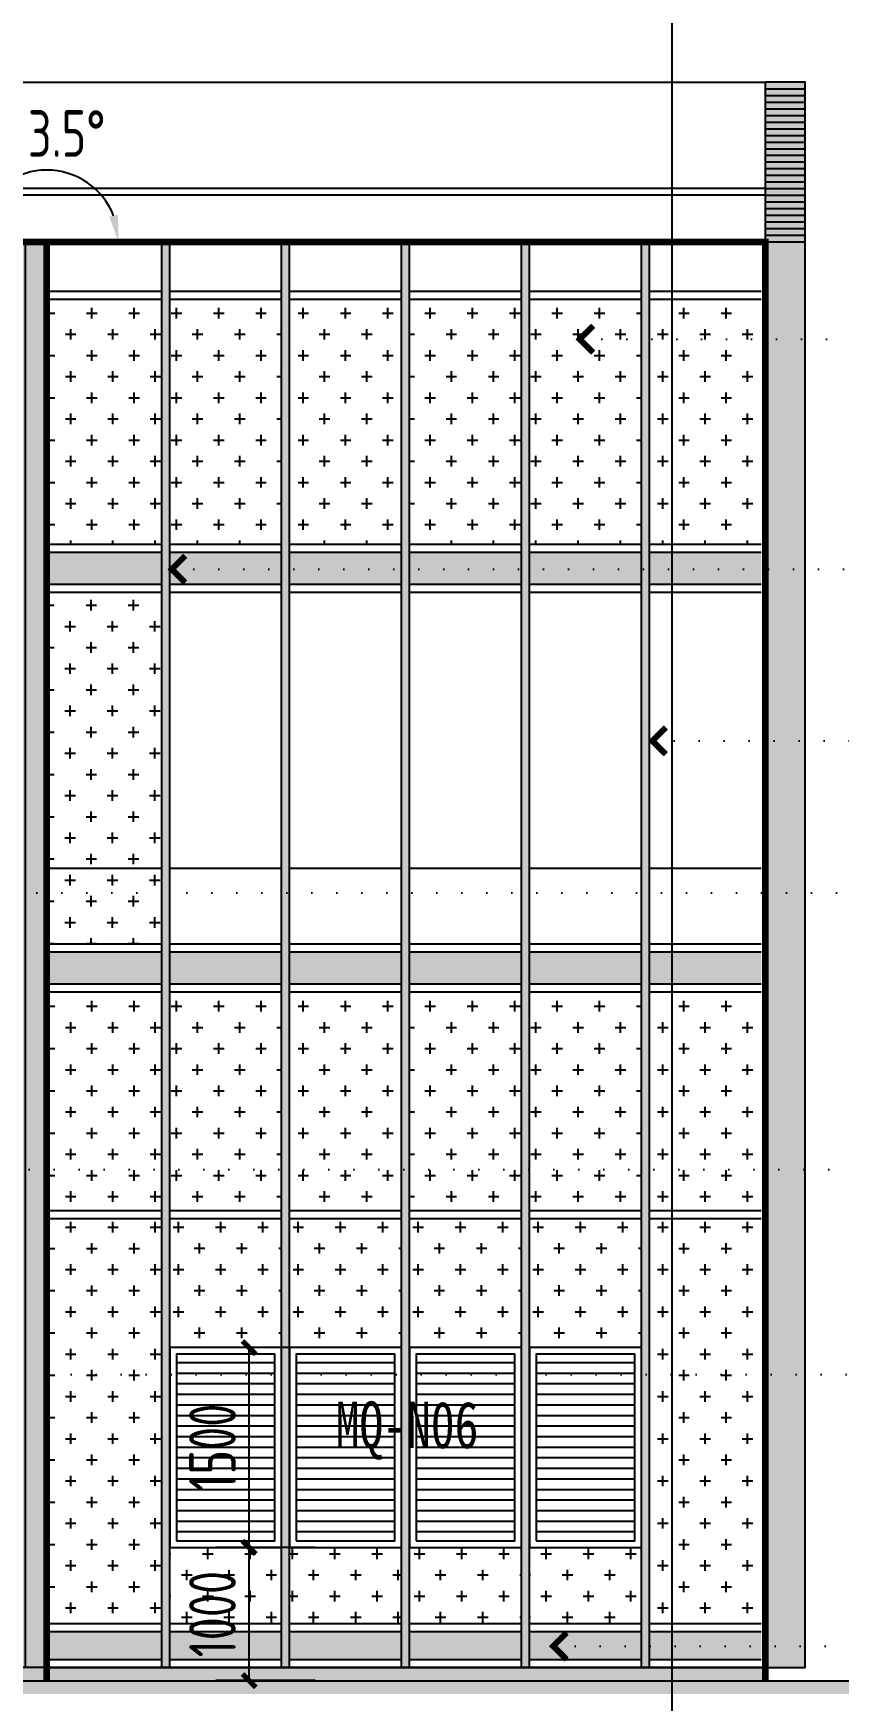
# Model space of a CAD drawing. Extents: x -280168 to 205214, y -148835 to -64913.
# Drawn here: x 53974 to 60020, y -139532 to -127016 of the extents above; entities that cross this region are included whole.
import ezdxf

# ---------------------------------------------------------------- set-up
doc = ezdxf.new("R2010")
doc.units = 0
doc.header["$LTSCALE"] = 1000
doc.header["$MEASUREMENT"] = 0
doc.linetypes.add('DOT2', pattern=[0.125, 0, -0.125])
for name, color, linetype in [('01-标注_尺寸', 124, 'Continuous'), ('01-标注_符号', 200, 'Continuous'), ('05-填充_156', 156, 'Continuous'), ('05-填充_18', 18, 'Continuous'), ('A-C_玻璃幕墙', 140, 'Continuous'), ('A-E_栏杆', 232, 'Continuous'), ('D-铝板', 181, 'Continuous'), ('E-立面轮廓', 241, 'Continuous')]:
    doc.layers.add(name, color=color, linetype=linetype)
doc.layers.add('04-不打印_辅助线', color=165, linetype='Continuous', plot=False)
doc.styles.add('_TCH_DIM_T3', font='ros1.shx', dxfattribs={"width": 0.85, "bigfont": 'jd.shx'})
doc.styles.add('logo-3', font='STXIHEI_0.TTF', dxfattribs={"width": 0.75})
doc.styles.get("Standard").update_dxf_attribs({"font": 'STXIHEI_0.TTF', "width": 0.75})
doc.dimstyles.new('_TCH_ARCH&&100', dxfattribs={"dimtxt": 350, "dimasz": 100, "dimexe": 250, "dimexo": 300, "dimgap": 100, "dimtad": 1, "dimdec": 0, "dimzin": 0, "dimdsep": 46, "dimtxsty": '_TCH_DIM_T3', "dimblk": 'ARCHTICK', "dimcen": 0.09, "dimclrt": 7, "dimazin": 2, "dimtfac": 1, "dimtdec": 0, "dimtix": 1, "dimtmove": 2, "dimatfit": 3, "dimfxl": 0, "dimtolj": 1, "dimtzin": 0, "dimarcsym": 0})
doc.dimstyles.new('_TCH_ARROW&&100', dxfattribs={"dimtxt": 350, "dimasz": 200, "dimexe": 250, "dimexo": 300, "dimgap": 100, "dimtad": 1, "dimdec": 0, "dimzin": 0, "dimdsep": 46, "dimtxsty": '_TCH_DIM_T3', "dimcen": 0.09, "dimclrt": 7, "dimazin": 2, "dimtfac": 1, "dimtdec": 0, "dimtix": 1, "dimtmove": 2, "dimatfit": 3, "dimfxl": 0, "dimtolj": 1, "dimtzin": 0, "dimarcsym": 0})
doc.dimstyles.new('副本 ISO-1', dxfattribs={"dimtxt": 2.5, "dimasz": 1.5, "dimexe": 1.25, "dimexo": 0.625, "dimtad": 1, "dimdec": 0, "dimtxsty": 'logo-3', "dimblk": 'ARCHTICK', "dimcen": 2.5, "dimdle": 1, "dimadec": 0, "dimazin": 0, "dimtfac": 1, "dimtdec": 0, "dimtix": 1, "dimtmove": 0, "dimatfit": 3, "dimldrblk": 'AR', "dimfxl": 0, "dimarcsym": 0})
pattern_1 = [(0, (-156128.72, 158502.89), (158.75, 158.75), [79.375, -238.125]), (90, (-156089.03, 158463.2), (-158.75, 158.75), [79.375, -238.125])]
pattern_2 = [(0, (0, 0), (158.75, 158.75), [79.375, -238.125]), (90, (39.69, -39.69), (-158.75, 158.75), [79.375, -238.125])]

# ---------------------------------------------------------------- blocks, each defined once
blk = doc.blocks.new('*U63')
at = {"layer": '05-填充_18', "const_width": 60}
blk.add_lwpolyline([(0, -2025), (0, 8675)], dxfattribs=at)
at = {"layer": 'D-铝板'}
for p, q in [((-30, -2025), (-30, 8675)), ((30, -2025), (30, 8675))]:
    blk.add_line(p, q, dxfattribs=at)
blk = doc.blocks.new('*U64')
at = {"layer": 'D-铝板', "color": 0, "linetype": 'ByBlock', "lineweight": -2, "transparency": 16777216}
for p in [(-3600, 0), (-2700, 0), (-1800, 0), (-900, 0), (0, 0)]:
    blk.add_blockref('*U63', p, dxfattribs=at)
blk = doc.blocks.new('*U69')
at = {"layer": 'A-C_玻璃幕墙'}
for p, q in [((-420, 30), (420, 30)), ((-420, -30), (420, -30))]:
    blk.add_line(p, q, dxfattribs=at)
blk = doc.blocks.new('*U70')
at = {"layer": 'A-C_玻璃幕墙', "color": 0, "linetype": 'ByBlock', "lineweight": -2, "transparency": 16777216}
for p in [(-4500, 0), (-3600, 0), (-2700, 0), (-1800, 0), (-900, 0), (0, 0)]:
    blk.add_blockref('*U69', p, dxfattribs=at)
blk = doc.blocks.new('*U75')
at = {"layer": 'A-C_玻璃幕墙'}
for p, q in [((-420, 30), (420, 30)), ((-420, -30), (420, -30))]:
    blk.add_line(p, q, dxfattribs=at)
blk = doc.blocks.new('*U76')
at = {"layer": 'A-C_玻璃幕墙', "color": 0, "linetype": 'ByBlock', "lineweight": -2, "transparency": 16777216}
for p in [(-4500, 0), (-3600, 0), (-2700, 0), (-1800, 0), (-900, 0), (0, 0)]:
    blk.add_blockref('*U75', p, dxfattribs=at)
blk = doc.blocks.new('*U77')
at = {"layer": 'A-C_玻璃幕墙'}
blk.add_line((-420, 0), (420, 0), dxfattribs=at)
blk = doc.blocks.new('*U78')
at = {"layer": 'A-C_玻璃幕墙', "color": 0, "linetype": 'ByBlock', "lineweight": -2, "transparency": 16777216}
for p in [(-4500, 0), (-3600, 0), (-2700, 0), (-1800, 0), (-900, 0), (0, 0)]:
    blk.add_blockref('*U77', p, dxfattribs=at)
blk = doc.blocks.new('*U79')
at = {"layer": 'A-C_玻璃幕墙'}
for p, q in [((-420, 30), (420, 30)), ((-420, -30), (420, -30))]:
    blk.add_line(p, q, dxfattribs=at)
blk = doc.blocks.new('*U80')
at = {"layer": 'A-C_玻璃幕墙', "color": 0, "linetype": 'ByBlock', "lineweight": -2, "transparency": 16777216}
for p in [(-4500, 0), (-3600, 0), (-2700, 0), (-1800, 0), (-900, 0), (0, 0)]:
    blk.add_blockref('*U79', p, dxfattribs=at)
blk = doc.blocks.new('*U81')
at = {"layer": 'A-C_玻璃幕墙'}
for p, q in [((-420, 30), (420, 30)), ((-420, -30), (420, -30))]:
    blk.add_line(p, q, dxfattribs=at)
blk = doc.blocks.new('*U82')
at = {"layer": 'A-C_玻璃幕墙', "color": 0, "linetype": 'ByBlock', "lineweight": -2, "transparency": 16777216}
for p in [(-4500, 0), (-3600, 0), (-2700, 0), (-1800, 0), (-900, 0), (0, 0)]:
    blk.add_blockref('*U81', p, dxfattribs=at)
blk = doc.blocks.new('*U83')
at = {"layer": 'A-C_玻璃幕墙'}
for p, q in [((-420, 30), (420, 30)), ((-420, -30), (420, -30))]:
    blk.add_line(p, q, dxfattribs=at)
blk = doc.blocks.new('*U84')
at = {"layer": 'A-C_玻璃幕墙', "color": 0, "linetype": 'ByBlock', "lineweight": -2, "transparency": 16777216}
for p in [(-4500, 0), (-3600, 0), (-2700, 0), (-1800, 0), (-900, 0), (0, 0)]:
    blk.add_blockref('*U83', p, dxfattribs=at)
blk = doc.blocks.new('*U71')
at = {"layer": 'A-C_玻璃幕墙'}
for p, q in [((-420, 30), (420, 30)), ((-420, -30), (420, -30))]:
    blk.add_line(p, q, dxfattribs=at)
blk = doc.blocks.new('*U72')
at = {"layer": 'A-C_玻璃幕墙', "color": 0, "linetype": 'ByBlock', "lineweight": -2, "transparency": 16777216}
for p in [(-4500, 0), (-3600, 0), (-2700, 0), (-1800, 0), (-900, 0), (0, 0)]:
    blk.add_blockref('*U71', p, dxfattribs=at)
blk = doc.blocks.new('*U73')
at = {"layer": 'A-C_玻璃幕墙'}
for p, q in [((-420, 30), (420, 30)), ((-420, -30), (420, -30))]:
    blk.add_line(p, q, dxfattribs=at)
blk = doc.blocks.new('*U74')
at = {"layer": 'A-C_玻璃幕墙', "color": 0, "linetype": 'ByBlock', "lineweight": -2, "transparency": 16777216}
for p in [(-4500, 0), (-3600, 0), (-2700, 0), (-1800, 0), (-900, 0), (0, 0)]:
    blk.add_blockref('*U73', p, dxfattribs=at)
blk = doc.blocks.new('*U89')
at = {"layer": '05-填充_18', "const_width": 240}
blk.add_lwpolyline([(-420, 0), (420, 0)], dxfattribs=at)
blk = doc.blocks.new('*U90')
at = {"layer": '05-填充_18', "color": 0, "linetype": 'ByBlock', "lineweight": -2, "transparency": 16777216}
for p in [(-4500, 0), (-3600, 0), (-2700, 0), (-1800, 0), (-900, 0), (0, 0)]:
    blk.add_blockref('*U89', p, dxfattribs=at)
blk = doc.blocks.new('*U91')
at = {"layer": '05-填充_18', "const_width": 240}
blk.add_lwpolyline([(-420, 0), (420, 0)], dxfattribs=at)
blk = doc.blocks.new('*U92')
at = {"layer": '05-填充_18', "color": 0, "linetype": 'ByBlock', "lineweight": -2, "transparency": 16777216}
for p in [(-4500, 0), (-3600, 0), (-2700, 0), (-1800, 0), (-900, 0), (0, 0)]:
    blk.add_blockref('*U91', p, dxfattribs=at)
blk = doc.blocks.new('*U87')
at = {"layer": '05-填充_156'}
h = blk.add_hatch(dxfattribs=at)
h.set_pattern_fill('CROSS', color=136, scale=100)
h.set_pattern_definition([(0, (-156128.72, 157902.89), (158.75, 158.75), [79.375, -238.125]), (90, (-156089.03, 157863.2), (-158.75, 158.75), [79.375, -238.125])])
h.paths.add_polyline_path([(-420, 920), (420, 920), (420, -920), (-420, -920)])
blk = doc.blocks.new('*U88')
at = {"color": 0, "linetype": 'ByBlock', "lineweight": -2, "transparency": 16777216}
for p in [(-4500, 0), (-3600, 0), (-2700, 0), (-1800, 0), (-900, 0), (0, 0)]:
    blk.add_blockref('*U87', p, dxfattribs=at)
blk = doc.blocks.new('*U93')
at = {"layer": '05-填充_156'}
h = blk.add_hatch(dxfattribs=at)
h.set_pattern_fill('CROSS', color=136, scale=100)
h.set_pattern_definition(pattern_1)
h.paths.add_polyline_path([(-420, 1520), (420, 1520), (420, -1520), (-420, -1520)])
blk = doc.blocks.new('*U94')
at = {"color": 0, "linetype": 'ByBlock', "lineweight": -2, "transparency": 16777216}
blk.add_blockref('*U93', (0, 0), dxfattribs=at)
blk = doc.blocks.new('*U85')
at = {"layer": '05-填充_18', "const_width": 210}
blk.add_lwpolyline([(-420, 30), (420, 30)], dxfattribs=at)
blk = doc.blocks.new('*U86')
at = {"color": 0, "linetype": 'ByBlock', "lineweight": -2, "transparency": 16777216}
for p in [(-4500, 0), (-3600, 0), (-2700, 0), (-1800, 0), (-900, 0), (0, 0)]:
    blk.add_blockref('*U85', p, dxfattribs=at)
blk = doc.blocks.new('*U95')
at = {"layer": '05-填充_156'}
h = blk.add_hatch(dxfattribs=at)
h.set_pattern_fill('CROSS', color=136, scale=100)
h.set_pattern_definition([(0, (-156128.72, 157462.89), (158.75, 158.75), [79.375, -238.125]), (90, (-156089.03, 157423.2), (-158.75, 158.75), [79.375, -238.125])])
h.paths.add_polyline_path([(-420, 1160), (420, 1160), (420, -480), (-420, -480)])
blk = doc.blocks.new('*U96')
at = {"color": 0, "linetype": 'ByBlock', "lineweight": -2, "transparency": 16777216}
for p in [(-4500, 0), (-3600, 0), (-2700, 0), (-1800, 0), (-900, 0), (0, 0)]:
    blk.add_blockref('*U95', p, dxfattribs=at)
blk = doc.blocks.new('*U103')
at = {"layer": '05-填充_18', "const_width": 210}
blk.add_lwpolyline([(0, -5350), (0, 5350)], dxfattribs=at)
at = {"layer": 'D-铝板'}
for points in [[(-105, -5350), (-105, 5350)], [(-55, -5350), (-55, 5350)], [(105, -5350), (105, 5350)]]:
    blk.add_lwpolyline(points, dxfattribs=at)
blk = doc.blocks.new('*U104')
at = {"color": 0, "linetype": 'ByBlock', "lineweight": -2, "transparency": 16777216}
blk.add_blockref('*U103', (0, 0), dxfattribs=at)
blk = doc.blocks.new('*U129')
at = {"layer": 'A-C_玻璃幕墙'}
for p, q in [((-420, 30), (420, 30)), ((-420, -30), (420, -30))]:
    blk.add_line(p, q, dxfattribs=at)
blk = doc.blocks.new('*U130')
at = {"layer": 'A-C_玻璃幕墙', "color": 0, "linetype": 'ByBlock', "lineweight": -2, "transparency": 16777216}
for p in [(-4500, 0), (-3600, 0), (-2700, 0), (-1800, 0), (-900, 0), (0, 0)]:
    blk.add_blockref('*U129', p, dxfattribs=at)
blk = doc.blocks.new('*U137')
at = {"layer": '05-填充_156'}
h = blk.add_hatch(dxfattribs=at)
h.set_pattern_fill('CROSS', color=136, scale=100)
h.set_pattern_definition(pattern_1)
h.paths.add_polyline_path([(-420, 1520), (420, 1520), (420, -1520), (-420, -1520)])
blk = doc.blocks.new('*U138')
at = {"color": 0, "linetype": 'ByBlock', "lineweight": -2, "transparency": 16777216}
blk.add_blockref('*U137', (0, 0), dxfattribs=at)
blk = doc.blocks.new('_ArchTick')
at = {"color": 0, "linetype": 'ByBlock', "const_width": 0.4}
blk.add_lwpolyline([(-0.5, -0.5), (0.5, 0.5)], dxfattribs=at)
blk = doc.blocks.new('*X10')
at = {"color": 0}
for p, q in [((-1012.3116, 1692.7221), (-1012.3116, 1692.7226)), ((-1012.3115, 1692.7227), (-1012.2838, 1692.7227)), ((-1012.3111, 1692.7217), (-1012.2828, 1692.7217)), ((-1012.3106, 1692.7211), (-1012.3106, 1692.7236)), ((-1012.3105, 1692.7237), (-1012.2848, 1692.7237)), ((-1012.3101, 1692.7207), (-1012.2818, 1692.7207)), ((-1012.3096, 1692.7201), (-1012.3096, 1692.7246)), ((-1012.3095, 1692.7247), (-1012.2858, 1692.7247)), ((-1012.3091, 1692.7197), (-1012.2808, 1692.7197)), ((-1012.3086, 1692.7191), (-1012.3086, 1692.7256)), ((-1012.3085, 1692.7257), (-1012.2868, 1692.7257)), ((-1012.3081, 1692.7187), (-1012.2798, 1692.7187)), ((-1012.3076, 1692.7181), (-1012.3076, 1692.7266)), ((-1012.3075, 1692.7267), (-1012.2878, 1692.7267)), ((-1012.3071, 1692.7177), (-1012.2788, 1692.7177)), ((-1012.3066, 1692.7171), (-1012.3066, 1692.7276)), ((-1012.3065, 1692.7277), (-1012.2888, 1692.7277)), ((-1012.3061, 1692.7167), (-1012.2778, 1692.7167)), ((-1012.3056, 1692.7161), (-1012.3056, 1692.7286)), ((-1012.3055, 1692.7287), (-1012.2898, 1692.7287)), ((-1012.3051, 1692.7157), (-1012.2768, 1692.7157)), ((-1012.3046, 1692.7151), (-1012.3046, 1692.7296)), ((-1012.3045, 1692.7297), (-1012.2908, 1692.7297)), ((-1012.3041, 1692.7147), (-1012.2758, 1692.7147)), ((-1012.3036, 1692.7141), (-1012.3036, 1692.7306)), ((-1012.3035, 1692.7307), (-1012.2918, 1692.7307)), ((-1012.3031, 1692.7137), (-1012.2748, 1692.7137)), ((-1012.3026, 1692.7131), (-1012.3026, 1692.7316)), ((-1012.3025, 1692.7317), (-1012.2928, 1692.7317)), ((-1012.3021, 1692.7127), (-1012.2738, 1692.7127)), ((-1012.3016, 1692.7121), (-1012.3016, 1692.7326)), ((-1012.3015, 1692.7327), (-1012.2938, 1692.7327)), ((-1012.3011, 1692.7117), (-1012.2728, 1692.7117)), ((-1012.3006, 1692.7111), (-1012.3006, 1692.7336)), ((-1012.3005, 1692.7337), (-1012.2948, 1692.7337)), ((-1012.3001, 1692.7107), (-1012.2718, 1692.7107)), ((-1012.2996, 1692.7101), (-1012.2996, 1692.7346)), ((-1012.2995, 1692.7347), (-1012.2958, 1692.7347)), ((-1012.2991, 1692.7097), (-1012.2708, 1692.7097)), ((-1012.2986, 1692.7091), (-1012.2986, 1692.7356)), ((-1012.2985, 1692.7357), (-1012.2968, 1692.7357)), ((-1012.2981, 1692.7087), (-1012.2698, 1692.7087)), ((-1012.2976, 1692.7081), (-1012.2976, 1692.7364)), ((-1012.2971, 1692.7077), (-1012.2688, 1692.7077)), ((-1012.2966, 1692.7071), (-1012.2966, 1692.7354)), ((-1012.2956, 1692.7061), (-1012.2956, 1692.7344)), ((-1012.2946, 1692.7051), (-1012.2946, 1692.7334)), ((-1012.2936, 1692.7041), (-1012.2936, 1692.7324)), ((-1012.2926, 1692.7031), (-1012.2926, 1692.7314)), ((-1012.2916, 1692.7021), (-1012.2916, 1692.7304)), ((-1012.2906, 1692.7011), (-1012.2906, 1692.7294)), ((-1012.2896, 1692.7001), (-1012.2896, 1692.7284)), ((-1012.2886, 1692.6991), (-1012.2886, 1692.7274)), ((-1012.2876, 1692.6981), (-1012.2876, 1692.7264)), ((-1012.2866, 1692.6971), (-1012.2866, 1692.7254)), ((-1012.2856, 1692.6961), (-1012.2856, 1692.7244)), ((-1012.2846, 1692.6951), (-1012.2846, 1692.7234)), ((-1012.2836, 1692.6941), (-1012.2836, 1692.7224)), ((-1012.2826, 1692.6931), (-1012.2826, 1692.7214)), ((-1012.2816, 1692.6921), (-1012.2816, 1692.7204)), ((-1012.2806, 1692.6911), (-1012.2806, 1692.7194)), ((-1012.2796, 1692.6901), (-1012.2796, 1692.7184)), ((-1012.2786, 1692.6891), (-1012.2786, 1692.7174)), ((-1012.2776, 1692.6881), (-1012.2776, 1692.7164)), ((-1012.2766, 1692.6871), (-1012.2766, 1692.7154)), ((-1012.2756, 1692.6861), (-1012.2756, 1692.7144)), ((-1012.2746, 1692.6851), (-1012.2746, 1692.7134)), ((-1012.2736, 1692.6841), (-1012.2736, 1692.7124)), ((-1012.2726, 1692.6831), (-1012.2726, 1692.7114)), ((-1012.2716, 1692.6821), (-1012.2716, 1692.7104)), ((-1012.2706, 1692.6811), (-1012.2706, 1692.7094)), ((-1012.2696, 1692.6801), (-1012.2696, 1692.7084)), ((-1012.2686, 1692.6791), (-1012.2686, 1692.7074)), ((-1012.2996, 1692.6297), (-1012.2713, 1692.6297)), ((-1012.2996, 1692.6052), (-1012.2996, 1692.6297)), ((-1012.2986, 1692.6307), (-1012.2703, 1692.6307)), ((-1012.2986, 1692.6042), (-1012.2986, 1692.6307)), ((-1012.2976, 1692.6317), (-1012.2693, 1692.6317)), ((-1012.2976, 1692.6034), (-1012.2976, 1692.6317)), ((-1012.2966, 1692.6327), (-1012.2683, 1692.6327)), ((-1012.2966, 1692.6044), (-1012.2966, 1692.6327)), ((-1012.2961, 1692.7067), (-1012.2678, 1692.7067)), ((-1012.2956, 1692.6337), (-1012.2673, 1692.6337)), ((-1012.2956, 1692.6054), (-1012.2956, 1692.6337)), ((-1012.2951, 1692.7057), (-1012.2668, 1692.7057)), ((-1012.2946, 1692.6347), (-1012.2663, 1692.6347)), ((-1012.2946, 1692.6064), (-1012.2946, 1692.6347)), ((-1012.2941, 1692.7047), (-1012.2658, 1692.7047)), ((-1012.2936, 1692.6357), (-1012.2653, 1692.6357)), ((-1012.2936, 1692.6074), (-1012.2936, 1692.6357)), ((-1012.2931, 1692.7037), (-1012.2648, 1692.7037)), ((-1012.2926, 1692.6367), (-1012.2643, 1692.6367)), ((-1012.2926, 1692.6084), (-1012.2926, 1692.6367)), ((-1012.2921, 1692.7027), (-1012.2638, 1692.7027)), ((-1012.2916, 1692.6377), (-1012.2633, 1692.6377)), ((-1012.2916, 1692.6094), (-1012.2916, 1692.6377)), ((-1012.2911, 1692.7017), (-1012.2628, 1692.7017)), ((-1012.2906, 1692.6387), (-1012.2623, 1692.6387)), ((-1012.2906, 1692.6104), (-1012.2906, 1692.6387)), ((-1012.2901, 1692.7007), (-1012.2618, 1692.7007)), ((-1012.2896, 1692.6397), (-1012.2613, 1692.6397)), ((-1012.2896, 1692.6114), (-1012.2896, 1692.6397)), ((-1012.2891, 1692.6997), (-1012.2608, 1692.6997)), ((-1012.2886, 1692.6407), (-1012.2603, 1692.6407)), ((-1012.2886, 1692.6124), (-1012.2886, 1692.6407)), ((-1012.2881, 1692.6987), (-1012.2598, 1692.6987)), ((-1012.2876, 1692.6417), (-1012.2593, 1692.6417)), ((-1012.2876, 1692.6134), (-1012.2876, 1692.6417)), ((-1012.2871, 1692.6977), (-1012.2588, 1692.6977)), ((-1012.2866, 1692.6427), (-1012.2583, 1692.6427)), ((-1012.2866, 1692.6144), (-1012.2866, 1692.6427)), ((-1012.2861, 1692.6967), (-1012.2578, 1692.6967)), ((-1012.2856, 1692.6437), (-1012.2573, 1692.6437)), ((-1012.2856, 1692.6154), (-1012.2856, 1692.6437)), ((-1012.2851, 1692.6957), (-1012.2568, 1692.6957)), ((-1012.2846, 1692.6447), (-1012.2563, 1692.6447)), ((-1012.2846, 1692.6164), (-1012.2846, 1692.6447)), ((-1012.2841, 1692.6947), (-1012.2558, 1692.6947)), ((-1012.2836, 1692.6457), (-1012.2553, 1692.6457)), ((-1012.2836, 1692.6174), (-1012.2836, 1692.6457)), ((-1012.2831, 1692.6937), (-1012.2548, 1692.6937)), ((-1012.2826, 1692.6467), (-1012.2543, 1692.6467)), ((-1012.2826, 1692.6184), (-1012.2826, 1692.6467)), ((-1012.2821, 1692.6927), (-1012.2538, 1692.6927)), ((-1012.2816, 1692.6477), (-1012.2533, 1692.6477)), ((-1012.2816, 1692.6194), (-1012.2816, 1692.6477)), ((-1012.2811, 1692.6917), (-1012.2528, 1692.6917)), ((-1012.2806, 1692.6487), (-1012.2523, 1692.6487)), ((-1012.2806, 1692.6204), (-1012.2806, 1692.6487)), ((-1012.2801, 1692.6907), (-1012.2518, 1692.6907)), ((-1012.2796, 1692.6497), (-1012.2513, 1692.6497)), ((-1012.2796, 1692.6214), (-1012.2796, 1692.6497)), ((-1012.2791, 1692.6897), (-1012.2508, 1692.6897)), ((-1012.2786, 1692.6507), (-1012.2503, 1692.6507)), ((-1012.2786, 1692.6224), (-1012.2786, 1692.6507)), ((-1012.2781, 1692.6887), (-1012.2498, 1692.6887)), ((-1012.2776, 1692.6517), (-1012.2493, 1692.6517)), ((-1012.2776, 1692.6234), (-1012.2776, 1692.6517)), ((-1012.2771, 1692.6877), (-1012.2488, 1692.6877)), ((-1012.2766, 1692.6527), (-1012.2483, 1692.6527)), ((-1012.2766, 1692.6244), (-1012.2766, 1692.6527)), ((-1012.2761, 1692.6867), (-1012.2478, 1692.6867)), ((-1012.2756, 1692.6537), (-1012.2473, 1692.6537)), ((-1012.2756, 1692.6254), (-1012.2756, 1692.6537)), ((-1012.2751, 1692.6857), (-1012.2468, 1692.6857)), ((-1012.2746, 1692.6547), (-1012.2463, 1692.6547)), ((-1012.2746, 1692.6264), (-1012.2746, 1692.6547)), ((-1012.2741, 1692.6847), (-1012.2458, 1692.6847)), ((-1012.2736, 1692.6557), (-1012.2453, 1692.6557)), ((-1012.2736, 1692.6274), (-1012.2736, 1692.6557)), ((-1012.2731, 1692.6837), (-1012.2448, 1692.6837)), ((-1012.2726, 1692.6567), (-1012.2443, 1692.6567)), ((-1012.2726, 1692.6284), (-1012.2726, 1692.6567)), ((-1012.2721, 1692.6827), (-1012.2438, 1692.6827)), ((-1012.2716, 1692.6577), (-1012.2433, 1692.6577)), ((-1012.2716, 1692.6294), (-1012.2716, 1692.6577)), ((-1012.2711, 1692.6817), (-1012.2428, 1692.6817)), ((-1012.2706, 1692.6587), (-1012.2423, 1692.6587)), ((-1012.2706, 1692.6304), (-1012.2706, 1692.6587)), ((-1012.2701, 1692.6807), (-1012.2418, 1692.6807)), ((-1012.2696, 1692.6597), (-1012.2413, 1692.6597)), ((-1012.2696, 1692.6314), (-1012.2696, 1692.6597)), ((-1012.2691, 1692.6797), (-1012.2408, 1692.6797)), ((-1012.2686, 1692.6607), (-1012.2403, 1692.6607)), ((-1012.2686, 1692.6324), (-1012.2686, 1692.6607)), ((-1012.2681, 1692.6787), (-1012.2398, 1692.6787)), ((-1012.2676, 1692.6781), (-1012.2676, 1692.7064)), ((-1012.2676, 1692.6617), (-1012.2393, 1692.6617)), ((-1012.2676, 1692.6334), (-1012.2676, 1692.6617)), ((-1012.2671, 1692.6777), (-1012.2388, 1692.6777)), ((-1012.2666, 1692.6771), (-1012.2666, 1692.7054)), ((-1012.2666, 1692.6627), (-1012.2383, 1692.6627)), ((-1012.2666, 1692.6344), (-1012.2666, 1692.6627)), ((-1012.2661, 1692.6767), (-1012.2378, 1692.6767)), ((-1012.2656, 1692.6761), (-1012.2656, 1692.7044)), ((-1012.2656, 1692.6637), (-1012.2373, 1692.6637)), ((-1012.2656, 1692.6354), (-1012.2656, 1692.6637)), ((-1012.2651, 1692.6757), (-1012.2368, 1692.6757)), ((-1012.2646, 1692.6751), (-1012.2646, 1692.7034)), ((-1012.2646, 1692.6647), (-1012.2363, 1692.6647)), ((-1012.2646, 1692.6364), (-1012.2646, 1692.6647)), ((-1012.2641, 1692.6747), (-1012.2358, 1692.6747)), ((-1012.2636, 1692.6741), (-1012.2636, 1692.7024)), ((-1012.2636, 1692.6657), (-1012.2353, 1692.6657)), ((-1012.2636, 1692.6374), (-1012.2636, 1692.6657)), ((-1012.2631, 1692.6737), (-1012.2348, 1692.6737)), ((-1012.2626, 1692.6731), (-1012.2626, 1692.7014)), ((-1012.2626, 1692.6667), (-1012.2343, 1692.6667)), ((-1012.2626, 1692.6384), (-1012.2626, 1692.6667)), ((-1012.2621, 1692.6727), (-1012.2338, 1692.6727)), ((-1012.2616, 1692.6721), (-1012.2616, 1692.7004)), ((-1012.2616, 1692.6677), (-1012.2333, 1692.6677)), ((-1012.2616, 1692.6394), (-1012.2616, 1692.6677)), ((-1012.2611, 1692.6717), (-1012.2328, 1692.6717)), ((-1012.2606, 1692.6711), (-1012.2606, 1692.6994)), ((-1012.2606, 1692.6687), (-1012.2323, 1692.6687)), ((-1012.2606, 1692.6404), (-1012.2606, 1692.6687)), ((-1012.2601, 1692.6707), (-1012.2318, 1692.6707)), ((-1012.2596, 1692.6701), (-1012.2596, 1692.6984)), ((-1012.2596, 1692.6697), (-1012.2313, 1692.6697)), ((-1012.2596, 1692.6414), (-1012.2596, 1692.6697)), ((-1012.2586, 1692.6424), (-1012.2586, 1692.6974)), ((-1012.2576, 1692.6434), (-1012.2576, 1692.6964)), ((-1012.2566, 1692.6444), (-1012.2566, 1692.6954)), ((-1012.2556, 1692.6454), (-1012.2556, 1692.6944)), ((-1012.2546, 1692.6464), (-1012.2546, 1692.6934)), ((-1012.2536, 1692.6474), (-1012.2536, 1692.6924)), ((-1012.2526, 1692.6484), (-1012.2526, 1692.6914)), ((-1012.2516, 1692.6494), (-1012.2516, 1692.6904)), ((-1012.2506, 1692.6504), (-1012.2506, 1692.6894)), ((-1012.2496, 1692.6514), (-1012.2496, 1692.6884)), ((-1012.2486, 1692.6524), (-1012.2486, 1692.6874)), ((-1012.2476, 1692.6534), (-1012.2476, 1692.6864)), ((-1012.2466, 1692.6544), (-1012.2466, 1692.6854)), ((-1012.2456, 1692.6554), (-1012.2456, 1692.6844)), ((-1012.2446, 1692.6564), (-1012.2446, 1692.6834)), ((-1012.2436, 1692.6574), (-1012.2436, 1692.6824)), ((-1012.2426, 1692.6584), (-1012.2426, 1692.6814)), ((-1012.2416, 1692.6594), (-1012.2416, 1692.6804)), ((-1012.2406, 1692.6604), (-1012.2406, 1692.6794)), ((-1012.2396, 1692.6614), (-1012.2396, 1692.6784)), ((-1012.2386, 1692.6624), (-1012.2386, 1692.6774)), ((-1012.2376, 1692.6634), (-1012.2376, 1692.6764)), ((-1012.2366, 1692.6644), (-1012.2366, 1692.6754)), ((-1012.2356, 1692.6654), (-1012.2356, 1692.6744)), ((-1012.2346, 1692.6664), (-1012.2346, 1692.6734)), ((-1012.2336, 1692.6674), (-1012.2336, 1692.6724)), ((-1012.2326, 1692.6684), (-1012.2326, 1692.6714)), ((-1012.2316, 1692.6694), (-1012.2316, 1692.6704)), ((-1012.3116, 1692.6177), (-1012.2833, 1692.6177)), ((-1012.3116, 1692.6172), (-1012.3116, 1692.6177)), ((-1012.3111, 1692.6167), (-1012.2843, 1692.6167)), ((-1012.3106, 1692.6187), (-1012.2823, 1692.6187)), ((-1012.3106, 1692.6162), (-1012.3106, 1692.6187)), ((-1012.3101, 1692.6157), (-1012.2853, 1692.6157)), ((-1012.3096, 1692.6197), (-1012.2813, 1692.6197)), ((-1012.3096, 1692.6152), (-1012.3096, 1692.6197)), ((-1012.3091, 1692.6147), (-1012.2863, 1692.6147)), ((-1012.3086, 1692.6207), (-1012.2803, 1692.6207)), ((-1012.3086, 1692.6142), (-1012.3086, 1692.6207)), ((-1012.3081, 1692.6137), (-1012.2873, 1692.6137)), ((-1012.3076, 1692.6217), (-1012.2793, 1692.6217)), ((-1012.3076, 1692.6132), (-1012.3076, 1692.6217)), ((-1012.3071, 1692.6127), (-1012.2883, 1692.6127)), ((-1012.3066, 1692.6227), (-1012.2783, 1692.6227)), ((-1012.3066, 1692.6122), (-1012.3066, 1692.6227)), ((-1012.3061, 1692.6117), (-1012.2893, 1692.6117)), ((-1012.3056, 1692.6237), (-1012.2773, 1692.6237)), ((-1012.3056, 1692.6112), (-1012.3056, 1692.6237)), ((-1012.3051, 1692.6107), (-1012.2903, 1692.6107)), ((-1012.3046, 1692.6247), (-1012.2763, 1692.6247)), ((-1012.3046, 1692.6102), (-1012.3046, 1692.6247)), ((-1012.3041, 1692.6097), (-1012.2913, 1692.6097)), ((-1012.3036, 1692.6257), (-1012.2753, 1692.6257)), ((-1012.3036, 1692.6092), (-1012.3036, 1692.6257)), ((-1012.3031, 1692.6087), (-1012.2923, 1692.6087)), ((-1012.3026, 1692.6267), (-1012.2743, 1692.6267)), ((-1012.3026, 1692.6082), (-1012.3026, 1692.6267)), ((-1012.3021, 1692.6077), (-1012.2933, 1692.6077)), ((-1012.3016, 1692.6277), (-1012.2733, 1692.6277)), ((-1012.3016, 1692.6072), (-1012.3016, 1692.6277)), ((-1012.3011, 1692.6067), (-1012.2943, 1692.6067)), ((-1012.3006, 1692.6287), (-1012.2723, 1692.6287)), ((-1012.3006, 1692.6062), (-1012.3006, 1692.6287)), ((-1012.3001, 1692.6057), (-1012.2953, 1692.6057)), ((-1012.2991, 1692.6047), (-1012.2963, 1692.6047)), ((-1012.2981, 1692.6037), (-1012.2973, 1692.6037))]:
    blk.add_line(p, q, dxfattribs=at)
blk = doc.blocks.new('A-ARROW')
blk.add_lwpolyline([(0.0808, 0.0525), (0.0666, 0.0666), (0, 0), (0.0666, -0.0666), (0.0808, -0.0525), (0.0283, 0)], close=True)
at = {"rotation": 180}
blk.add_blockref('*X10', (-1012.2311, 1692.6699), dxfattribs=at)
blk = doc.blocks.new('AR')
at = {"xscale": -21.59999999986031, "yscale": 21.59999999999127, "zscale": 21.6, "rotation": 359.9999997162888}
blk.add_blockref('A-ARROW', (0, 0), dxfattribs=at)
blk = doc.blocks.new('*U320')
at = {"layer": 'D-铝板'}
blk.add_line((-150, 0), (150, 0), dxfattribs=at)
blk = doc.blocks.new('*U321')
at = {"color": 0, "linetype": 'ByBlock', "lineweight": -2, "transparency": 16777216}
for p in [(0, 1150), (0, 1100), (0, 1050), (0, 1000), (0, 950), (0, 900), (0, 850), (0, 800), (0, 750), (0, 700), (0, 650), (0, 600), (0, 550), (0, 500), (0, 450), (0, 400), (0, 350), (0, 300), (0, 250), (0, 200), (0, 150), (0, 100), (0, 50), (0, 0)]:
    blk.add_blockref('*U320', p, dxfattribs=at)
blk = doc.blocks.new('*U667')
h = blk.add_hatch()
h.set_pattern_fill('ANSI31', color=256, scale=50, angle=315)
h.set_pattern_definition([(0, (-51330, 327032.65), (2e-14, 79.375), [])])
h.paths.add_polyline_path([(50, 100), (790, 100), (790, 1500), (50, 1500)])
for points in [[(0, 50), (840, 50), (840, 1550), (0, 1550)], [(50, 100), (790, 100), (790, 1500), (50, 1500)]]:
    blk.add_lwpolyline(points, close=True)
blk = doc.blocks.new('*D872')
at = {"layer": '01-标注_尺寸', "color": 0, "lineweight": -2, "transparency": 16777216}
for p, q in [((53551, -128582), (53787, -128582)), ((54600, -128582), (54364, -128582))]:
    blk.add_line(p, q, dxfattribs=at)
blk.add_arc((54075, -128582), 539, 21.3969, 158.6031, dxfattribs=at)
at = {"layer": '01-标注_尺寸', "color": 0, "transparency": 16777216}
for points in [[(53607, -128392), (53541, -128379), (53537, -128582)], [(54610, -128379), (54544, -128392), (54614, -128582)]]:
    blk.add_solid(points, dxfattribs=at)
at = {"layer": 'Defpoints', "color": 0, "transparency": 16777216}
for p in [(54345, -128116), (53251, -128582), (54075, -128582), (54900, -128582)]:
    blk.add_point(p, dxfattribs=at)
at = {"layer": '01-标注_尺寸', "color": 7, "transparency": 16777216, "insert": (54075, -127768), "char_height": 350, "attachment_point": 5, "style": '_TCH_DIM_T3'}
blk.add_mtext('\\A1;213.5%%d', dxfattribs=at)
blk = doc.blocks.new('*D1306')
at = {"layer": '01-标注_尺寸', "color": 0, "lineweight": -2, "transparency": 16777216}
for p, q in [((56091, -138382), (55344, -138382)), ((55594, -139382), (55594, -138382)), ((56091, -139382), (55344, -139382))]:
    blk.add_line(p, q, dxfattribs=at)
at = {"layer": 'Defpoints', "color": 0, "transparency": 16777216}
for p in [(55594, -138382), (56391, -138382), (56391, -139382)]:
    blk.add_point(p, dxfattribs=at)
at = {"layer": '01-标注_尺寸', "color": 0, "lineweight": -2, "transparency": 16777216, "xscale": 100, "yscale": 100, "zscale": 100}
for p, rotation in [((55594, -138382), 90), ((55594, -139382), 270)]:
    blk.add_blockref('_ArchTick', p, dxfattribs=dict(at, rotation=rotation))
at = {"layer": '01-标注_尺寸', "color": 7, "transparency": 16777216, "insert": (55319, -138882), "char_height": 350, "attachment_point": 5, "rotation": 90, "style": '_TCH_DIM_T3'}
blk.add_mtext('\\A1;1000', dxfattribs=at)
blk = doc.blocks.new('*D1307')
at = {"layer": '01-标注_尺寸', "color": 0, "lineweight": -2, "transparency": 16777216}
for p, q in [((56091, -136882), (55344, -136882)), ((55594, -138382), (55594, -136882)), ((56091, -138382), (55344, -138382))]:
    blk.add_line(p, q, dxfattribs=at)
at = {"layer": 'Defpoints', "color": 0, "transparency": 16777216}
for p in [(55594, -136882), (56391, -136882), (56391, -138382)]:
    blk.add_point(p, dxfattribs=at)
at = {"layer": '01-标注_尺寸', "color": 0, "lineweight": -2, "transparency": 16777216, "xscale": 100, "yscale": 100, "zscale": 100}
for p, rotation in [((55594, -136882), 90), ((55594, -138382), 270)]:
    blk.add_blockref('_ArchTick', p, dxfattribs=dict(at, rotation=rotation))
at = {"layer": '01-标注_尺寸', "color": 7, "transparency": 16777216, "insert": (55319, -137632), "char_height": 350, "attachment_point": 5, "rotation": 90, "style": '_TCH_DIM_T3'}
blk.add_mtext('\\A1;1500', dxfattribs=at)

msp = doc.modelspace()

# ---------------------------------------------------------------- hatches: boundary and pattern name
at = {"layer": '05-填充_156'}
h = msp.add_hatch(dxfattribs=at)
h.set_pattern_fill('CROSS', color=136, scale=100)
h.set_pattern_definition([(0, (-101840.28, 26170.77), (158.75, 158.75), [79.375, -238.125]), (90, (-101800.59, 26131.08), (-158.75, 158.75), [79.375, -238.125])])
h.paths.add_polyline_path([(54098.4, -131212.1), (54938.4, -131212.1), (54938.4, -133852.1), (54098.4, -133852.1)])
h = msp.add_hatch(dxfattribs=at)
h.set_pattern_fill('CROSS', color=136, scale=100)
h.set_pattern_definition([(0, (-100710.28, 20390.77), (158.75, 158.75), [79.375, -238.125]), (90, (-100670.59, 20351.08), (-158.75, 158.75), [79.375, -238.125])])
h.paths.add_polyline_path([(54998.4, -136882.1), (55838.4, -136882.1), (55838.4, -135912.1), (54998.4, -135912.1)])
h = msp.add_hatch(dxfattribs=at)
h.set_pattern_fill('CROSS', color=136, scale=100)
h.set_pattern_definition([(0, (-99810.28, 20390.77), (158.75, 158.75), [79.375, -238.125]), (90, (-99770.59, 20351.08), (-158.75, 158.75), [79.375, -238.125])])
h.paths.add_polyline_path([(55898.4, -136882.1), (56738.4, -136882.1), (56738.4, -135912.1), (55898.4, -135912.1)])
h = msp.add_hatch(dxfattribs=at)
h.set_pattern_fill('CROSS', color=136, scale=100)
h.set_pattern_definition([(0, (-98910.28, 20390.77), (158.75, 158.75), [79.375, -238.125]), (90, (-98870.59, 20351.08), (-158.75, 158.75), [79.375, -238.125])])
h.paths.add_polyline_path([(56798.4, -136882.1), (57638.4, -136882.1), (57638.4, -135912.1), (56798.4, -135912.1)])
h = msp.add_hatch(dxfattribs=at)
h.set_pattern_fill('CROSS', color=136, scale=100)
h.set_pattern_definition([(0, (-98010.28, 20390.77), (158.75, 158.75), [79.375, -238.125]), (90, (-97970.59, 20351.08), (-158.75, 158.75), [79.375, -238.125])])
h.paths.add_polyline_path([(57698.4, -136882.1), (58538.4, -136882.1), (58538.4, -135912.1), (57698.4, -135912.1)])
h = msp.add_hatch(dxfattribs=at)
h.set_pattern_fill('CROSS', color=136, scale=100)
h.set_pattern_definition(pattern_2)
h.paths.add_polyline_path([(54998.4, -138382.1), (55838.4, -138382.1), (55838.4, -138952.1), (54998.4, -138952.1)])
h.paths.add_polyline_path([(55898.4, -138952.1), (56738.4, -138952.1), (56738.4, -138382.1), (55898.4, -138382.1)])
h.paths.add_polyline_path([(56798.4, -138952.1), (57638.4, -138952.1), (57638.4, -138382.1), (56798.4, -138382.1)])
h = msp.add_hatch(dxfattribs=at)
h.set_pattern_fill('CROSS', color=136, scale=100)
h.set_pattern_definition(pattern_2)
h.paths.add_polyline_path([(58538.4, -138382.1), (57698.4, -138382.1), (57698.4, -138952.1), (58538.4, -138952.1)])

# ---------------------------------------------------------------- linework, layer by layer
at = {"layer": '04-不打印_辅助线'}
msp.add_line((58768.4, -117932.1), (58768.4, -142484.6), dxfattribs=at)
at = {"layer": '05-填充_18'}
for points, const_width in [([(59618.4, -139282.1), (59618.4, -127382.1)], 300), ([(53515.4, -131032.1), (53865.4, -131032.1)], 240), ([(53515.4, -134032.1), (53865.4, -134032.1)], 240), ([(59468.4, -139332.1), (20768.4, -139332.1)], 100)]:
    msp.add_lwpolyline(points, dxfattribs=dict(at, const_width=const_width))
at = {"layer": 'A-C_玻璃幕墙'}
for p, q in [((59468.4, -139282.1), (20768.4, -139282.1)), ((54075.4, -139282.1), (59468.4, -139282.1))]:
    msp.add_line(p, q, dxfattribs=at)
at = {"layer": 'A-E_栏杆'}
for p, q in [((59468.4, -128182.1), (169.4, -128182.1)), ((59468.4, -128232.1), (169.4, -128232.1))]:
    msp.add_line(p, q, dxfattribs=at)
at = {"layer": 'D-铝板'}
msp.add_lwpolyline([(59468.4, -139282.1), (59768.4, -139282.1), (59768.4, -127382.1), (59468.4, -127382.1)], close=True, dxfattribs=at)
at = {"layer": 'E-立面轮廓'}
msp.add_line((-10553.2, -139382.1), (70605.7, -139382.1), dxfattribs=at)
msp.add_line((-10553.2, -139382.1), (70605.7, -139382.1), dxfattribs=at)
msp.add_lwpolyline([(36468.4, -128582.1), (36468.4, -127382.1), (59468.4, -127382.1), (59468.4, -128582.1)], dxfattribs=at)
for points, const_width in [([(54075.4, -128582.1), (45996.4, -128582.1), (45996.4, -139382.1)], 50), ([(59468.4, -139382.1), (59468.4, -128582.1), (54075.4, -128582.1), (54075.4, -139382.1)], 50), ([(-10553.2, -139432.1), (70605.7, -139432.1)], 100)]:
    msp.add_lwpolyline(points, dxfattribs=dict(at, const_width=const_width))

# ---------------------------------------------------------------- block references
for name, p in [('*U321', (59618.4, -128582.1)), ('*U104', (53970.4, -133932.1)), ('*U88', (59018.4, -129932.1)), ('*U96', (59018.4, -135372.1)), ('*U138', (54518.4, -137432.1)), ('*U94', (59018.4, -137432.1)), ('*U86', (59018.4, -139147.1))]:
    msp.add_blockref(name, p)
at = {"layer": '05-填充_18'}
for name, p in [('*U90', (59018.4, -131032.1)), ('*U92', (59018.4, -134032.1))]:
    msp.add_blockref(name, p, dxfattribs=at)
at = {"layer": 'A-C_玻璃幕墙'}
for name, p in [('*U80', (59018.4, -128982.1)), ('*U82', (59018.4, -130882.1)), ('*U84', (59018.4, -131182.1)), ('*U78', (59018.4, -133282.1)), ('*U76', (59018.4, -133882.1)), ('*U70', (59018.4, -134182.1)), ('*U72', (59018.4, -135882.1)), ('*U667', (54998.4, -138432.1)), ('*U667', (55898.4, -138432.1)), ('*U667', (56798.4, -138432.1)), ('*U667', (57698.4, -138432.1)), ('*U74', (59018.4, -138982.1)), ('*U130', (59018.4, -139252.1))]:
    msp.add_blockref(name, p, dxfattribs=at)
at = {"layer": 'D-铝板'}
msp.add_blockref('*U64', (58568.4, -137257.1), dxfattribs=at)

# ---------------------------------------------------------------- texts
at = {"layer": '01-标注_符号', "color": 7, "width": 0.75}
msp.add_text('MQ-N06', height=350, dxfattribs=at).set_placement((56243.9, -137636.6))

# ---------------------------------------------------------------- dimensions: what is measured, and where the dimension line sits
at = {"layer": '01-标注_尺寸'}
dim = msp.add_angular_dim_3p(base=(54344.8, -128115.6), center=(54075.4, -128582.1), p1=(54900.1, -128582.1), p2=(53250.8, -128582.1), text='213.5%%d', dimstyle='_TCH_ARROW&&100', dxfattribs=at)
dim.commit()
dim.dimension.update_dxf_attribs({"geometry": '*D872', "text_midpoint": (54075.4, -127768.4)})
for p1, p2, picture, middle in [((56391.3, -138382.1), (56391.3, -136882.1), '*D1307', (55319.3, -137632.1)), ((56391.3, -139382.1), (56391.3, -138382.1), '*D1306', (55319.3, -138882.1))]:
    dim = msp.add_aligned_dim(p1=p1, p2=p2, distance=796.9, dimstyle='_TCH_ARCH&&100', dxfattribs=at)
    dim.commit()
    dim.dimension.update_dxf_attribs({"geometry": picture, "text_midpoint": middle})

# ---------------------------------------------------------------- leaders
at = {"layer": '01-标注_符号', "color": 51, "linetype": 'DOT2', "ltscale": 1.5}
for points in [[(58053.2, -129312.6), (61894.8, -129312.6)], [(54991, -131039.3), (61894.8, -131039.3)], [(58598.4, -132328.1), (61894.8, -132328.1)], [(44996.1, -133468.1), (61894.8, -133468.1)], [(45312.6, -135544.2), (61894.8, -135544.2)], [(45254.3, -137084.5), (61894.8, -137084.5)], [(57854.4, -139122.7), (61894.8, -139122.7)]]:
    msp.add_leader(points, dimstyle='副本 ISO-1', override={"dimasz": 75, "dimtad": 0}, dxfattribs=at)

doc.saveas('drawing.dxf')
